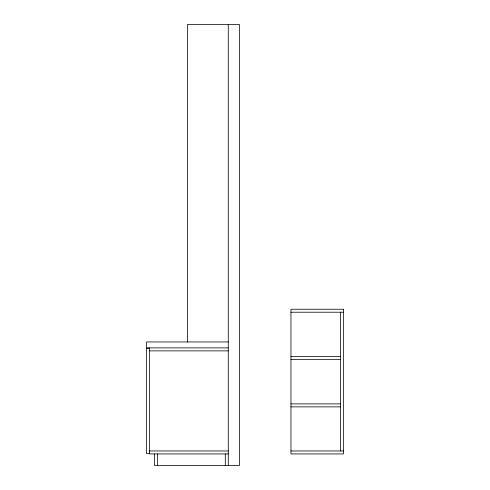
<?xml version="1.0" encoding="UTF-8"?>
<svg xmlns="http://www.w3.org/2000/svg" width="490" height="490" viewBox="0 0 490 490"><rect width="100%" height="100%" fill="white"/><g stroke="black" fill="none" stroke-linecap="round" stroke-linejoin="round"><path stroke-width="0.73" d="M290.962 312.222L343.49 312.222M228.273 341.953L146.51 341.953L146.51 347.9L228.273 347.9M149.487 348.231L146.51 348.231L146.51 453.605L149.487 453.605M149.487 350.871L228.273 350.871M290.962 356.653L340.513 356.653M290.962 359.629L340.513 359.629M290.962 403.895L340.513 403.895M290.962 406.865L340.513 406.865M149.487 450.965L228.273 450.965M290.962 450.965L343.49 450.965M228.273 453.936L149.487 453.936L149.487 347.9M340.513 312.222L340.513 450.965M228.273 24.5L228.273 465.5M225.296 453.936L225.296 465.5M187.388 341.953L187.388 24.5L239.5 24.5L239.5 465.5L154.442 465.5L154.442 453.936M157.413 453.936L157.413 465.5M343.49 309.251L290.962 309.251L290.962 453.936L343.49 453.936L343.49 309.251"/></g></svg>
